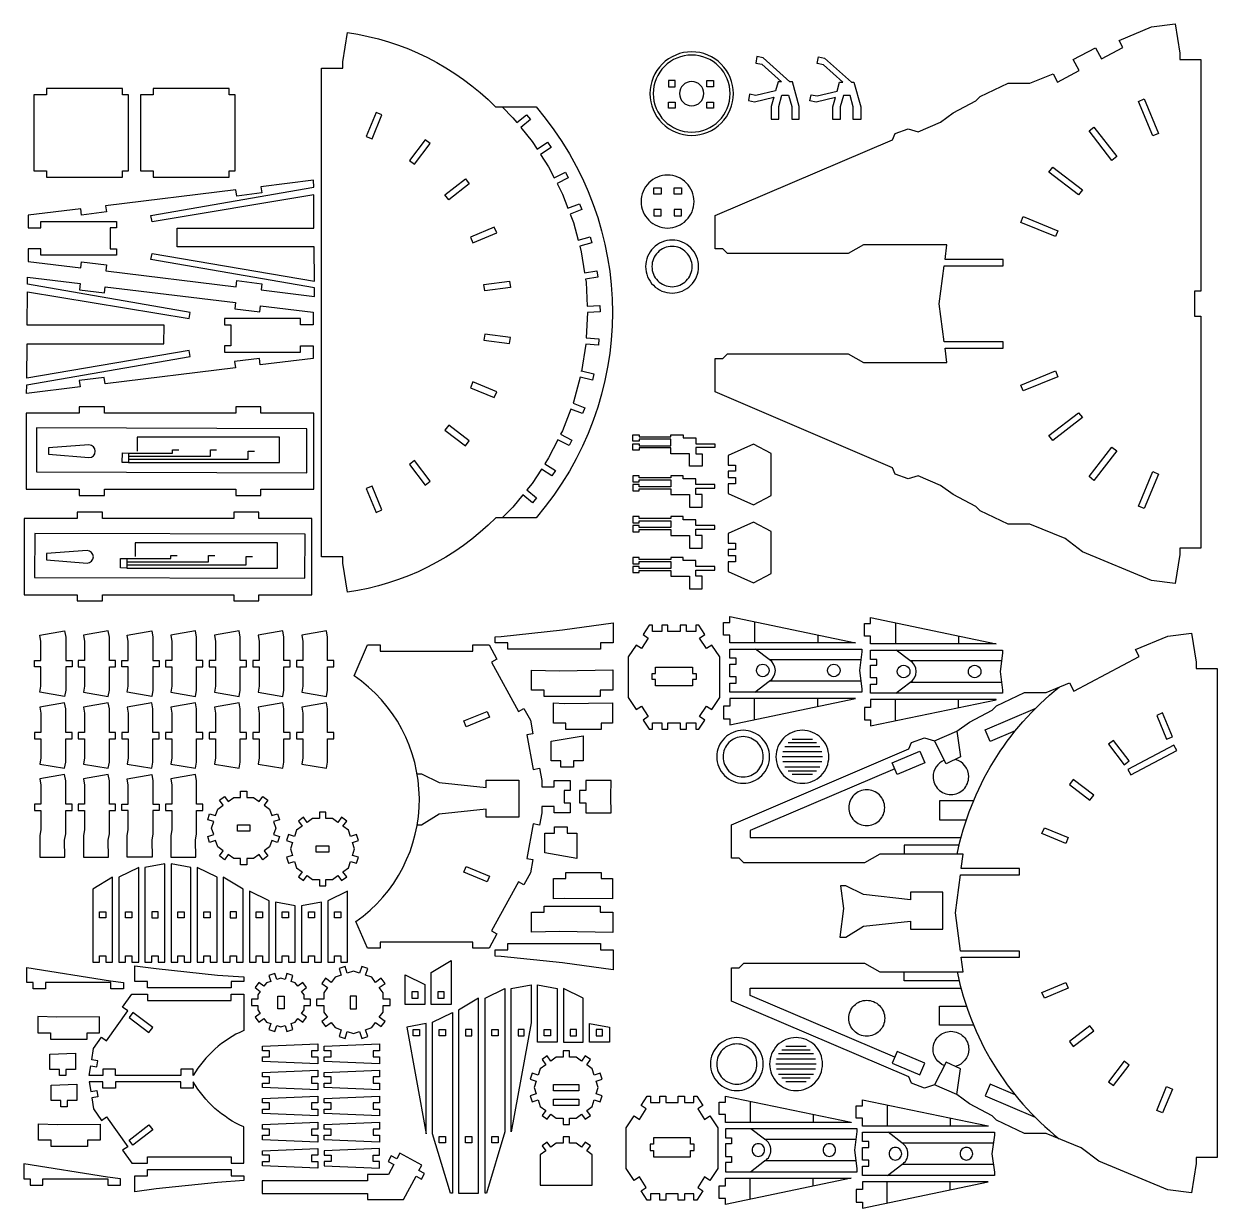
# Model space of a CAD drawing. Extents: x -120 to 0, y 0 to 48.
# Drawn here: x -71.7 to -24.25, y 0.27 to 47.34 of the extents above; entities that cross this region are included whole.
import ezdxf

# ---------------------------------------------------------------- set-up
doc = ezdxf.new("R2010")
doc.units = 0
doc.header["$MEASUREMENT"] = 0
doc.layers.add('CUT', color=18, linetype='CONTINUOUS')
doc.layers.add('ENGRAVE', color=1, linetype='CONTINUOUS')

msp = doc.modelspace()

# ---------------------------------------------------------------- linework, layer by layer
at = {"layer": 'CUT'}
for points in [[(-51.337, 27.707), (-52.941, 27.707, -0.163707), (-58.84, 24.747), (-59.022, 25.908), (-59.022, 26.158), (-59.865, 26.158), (-59.865, 45.589), (-59.024, 45.589), (-59.024, 45.839), (-58.84, 46.999, -0.163804), (-52.942, 44.04), (-51.337, 44.04, -0.371837)], [(-45.146, 46.232, 0.414214), (-46.807, 44.571, 0.414214), (-45.146, 42.911, 0.414214), (-43.485, 44.571, 0.414214)], [(-46.104, 41.334, 0.414214), (-47.157, 40.281, 0.414214), (-46.104, 39.229, 0.414214), (-45.052, 40.281, 0.414214)], [(-45.926, 38.749, 0.414214), (-46.979, 37.696, 0.414214), (-45.926, 36.644, 0.414214), (-44.874, 37.696, 0.414214)], [(-45.926, 38.496, 0.414214), (-46.727, 37.696, 0.414214), (-45.926, 36.896, 0.414214), (-45.126, 37.696, 0.414214)], [(-58.499, 11.658, 0.524056), (-58.571, 21.422), (-58.041, 22.652), (-57.541, 22.652), (-57.541, 22.402), (-53.85, 22.402), (-53.85, 22.652), (-53.201, 22.652), (-52.89, 22.084), (-53.109, 21.964), (-52.039, 20.011), (-51.82, 20.131), (-51.56, 19.658), (-51.461, 19.127), (-51.707, 19.081), (-51.45, 17.708), (-51.204, 17.754), (-51.112, 17.262), (-51.112, 17.012), (-50.612, 17.012), (-50.612, 17.262), (-49.973, 17.262), (-49.973, 16.874), (-50.223, 16.874), (-50.223, 16.374), (-49.973, 16.374), (-49.973, 15.985), (-50.612, 15.985), (-50.612, 16.235), (-51.112, 16.235), (-51.112, 15.985), (-51.204, 15.494), (-51.45, 15.54), (-51.707, 14.166), (-51.461, 14.12), (-51.56, 13.59), (-51.82, 13.116), (-52.039, 13.237), (-53.109, 11.284), (-52.89, 11.164), (-53.201, 10.595), (-53.85, 10.595), (-53.85, 10.845), (-57.541, 10.845), (-57.541, 10.595), (-58.041, 10.595)], [(-43.1, 19.26, 0.414214), (-44.152, 18.208, 0.414214), (-43.1, 17.155, 0.414214), (-42.047, 18.208, 0.414214)], [(-43.1, 19.008, 0.414214), (-43.9, 18.208, 0.414214), (-43.1, 17.408, 0.414214), (-42.299, 18.208, 0.414214)], [(-40.745, 19.26, 0.414214), (-41.797, 18.208, 0.414214), (-40.745, 17.155, 0.414214), (-39.692, 18.208, 0.414214)], [(-38.183, 16.899, 0.414214), (-38.897, 16.186, 0.414214), (-38.183, 15.472, 0.414214), (-37.47, 16.186, 0.414214)], [(-62.961, 7.327, 0.155211), (-64.968, 5.535), (-64.968, 5.785), (-65.468, 5.785), (-65.468, 5.535), (-68.061, 5.535), (-68.061, 5.785), (-68.561, 5.785), (-68.561, 5.535), (-69.103, 5.535), (-69.044, 5.918), (-68.797, 5.88), (-68.758, 6.127), (-69.006, 6.165), (-68.937, 6.607), (-68.616, 7.064), (-68.412, 6.92), (-67.575, 8.111), (-67.779, 8.255), (-67.417, 8.77), (-66.787, 8.77), (-66.787, 8.52), (-63.461, 8.52), (-63.461, 8.77), (-62.961, 8.77)], [(-38.183, 7.101, -0.414214), (-38.897, 7.814, -0.414214), (-38.183, 8.528, -0.414214), (-37.47, 7.814, -0.414214)], [(-43.351, 7.046, 0.414214), (-44.404, 5.994, 0.414214), (-43.351, 4.941, 0.414214), (-42.299, 5.994, 0.414214)], [(-43.351, 6.794, 0.414214), (-44.152, 5.994, 0.414214), (-43.351, 5.193, 0.414214), (-42.551, 5.994, 0.414214)], [(-40.997, 7.046, 0.414214), (-42.049, 5.994, 0.414214), (-40.997, 4.941, 0.414214), (-39.944, 5.994, 0.414214)], [(-62.961, 3.492, -0.155211), (-64.968, 5.285), (-64.968, 5.035), (-65.468, 5.035), (-65.468, 5.285), (-68.061, 5.285), (-68.061, 5.035), (-68.561, 5.035), (-68.561, 5.285), (-69.103, 5.285), (-69.044, 4.901), (-68.797, 4.939), (-68.758, 4.692), (-69.006, 4.654), (-68.937, 4.212), (-68.616, 3.755), (-68.412, 3.899), (-67.575, 2.708), (-67.779, 2.564), (-67.417, 2.049), (-66.787, 2.049), (-66.787, 2.299), (-63.461, 2.299), (-63.461, 2.049), (-62.961, 2.049)]]:
    msp.add_lwpolyline(points, format="xyb", close=True, dxfattribs=at)
for points in [[(-44.213, 32.711), (-44.213, 34.04), (-43.906, 34.04), (-43.721, 34.224), (-38.923, 34.224), (-38.308, 33.88), (-34.996, 33.88), (-35.071, 34.452), (-32.756, 34.452), (-32.756, 34.702), (-35.104, 34.702), (-35.304, 36.217), (-35.104, 37.731), (-32.756, 37.731), (-32.756, 37.981), (-35.071, 37.981), (-34.996, 38.555), (-38.308, 38.555), (-38.923, 38.211), (-43.721, 38.211), (-43.906, 38.395), (-44.213, 38.395), (-44.213, 39.724), (-37.165, 42.738), (-37.058, 42.987), (-36.538, 43.176), (-36.138, 43.053), (-35.246, 43.44), (-34.748, 43.801), (-33.846, 44.279), (-33.674, 44.455), (-32.562, 44.981), (-31.701, 44.981), (-30.77, 45.361), (-30.593, 45.028), (-29.736, 45.484), (-29.971, 45.925), (-29.088, 46.395), (-28.853, 45.953), (-27.997, 46.409), (-28.145, 46.688), (-26.861, 47.22), (-25.918, 47.344), (-25.734, 46.183), (-25.734, 45.933), (-24.897, 45.933), (-24.897, 36.718), (-25.147, 36.718), (-25.147, 35.718), (-24.897, 35.718), (-24.897, 26.502), (-25.734, 26.502), (-25.734, 26.252), (-25.918, 25.091), (-26.861, 25.215), (-29.608, 26.353), (-30.298, 26.882), (-31.701, 27.454), (-32.562, 27.454), (-33.674, 27.98), (-33.846, 28.156), (-34.748, 28.634), (-35.246, 28.995), (-36.138, 29.381), (-36.538, 29.259), (-37.058, 29.448), (-37.165, 29.697)], [(-42.892, 44.296), (-42.647, 44.248), (-41.877, 44.431), (-41.979, 44.058), (-41.979, 43.558), (-41.684, 43.558), (-41.684, 44.058), (-41.559, 44.514), (-41.292, 44.514), (-41.167, 44.058), (-41.167, 43.558), (-40.872, 43.558), (-40.872, 44.058), (-41.143, 45.043), (-41.241, 45.043), (-42.304, 45.997), (-42.549, 46.045), (-42.6, 45.786), (-42.355, 45.738), (-41.58, 45.043), (-41.709, 45.043), (-41.807, 44.685), (-42.598, 44.497), (-42.843, 44.545)], [(-40.446, 44.28), (-40.397, 44.529), (-40.152, 44.481), (-39.361, 44.669), (-39.263, 45.027), (-39.134, 45.027), (-39.909, 45.722), (-40.154, 45.77), (-40.103, 46.029), (-39.858, 45.981), (-38.795, 45.027), (-38.697, 45.027), (-38.426, 44.043), (-38.426, 43.543), (-38.721, 43.543), (-38.721, 44.043), (-38.846, 44.498), (-39.113, 44.498), (-39.238, 44.043), (-39.238, 43.543), (-39.533, 43.543), (-39.533, 44.043), (-39.431, 44.415), (-40.201, 44.232)], [(-46.063, 45.094), (-46.063, 44.844), (-45.809, 44.844), (-45.809, 45.094)], [(-44.544, 45.094), (-44.28, 45.094), (-44.28, 44.844), (-44.544, 44.844)], [(-71.304, 41.498), (-70.804, 41.498), (-70.804, 41.248), (-67.787, 41.248), (-67.787, 41.498), (-67.537, 41.498), (-67.537, 44.524), (-67.787, 44.524), (-67.787, 44.774), (-70.804, 44.774), (-70.804, 44.524), (-71.304, 44.524)], [(-67.063, 41.497), (-66.563, 41.497), (-66.563, 41.247), (-63.546, 41.247), (-63.546, 41.497), (-63.296, 41.497), (-63.296, 44.524), (-63.546, 44.524), (-63.546, 44.774), (-66.563, 44.774), (-66.563, 44.524), (-67.063, 44.524)], [(-46.063, 44.237), (-45.809, 44.237), (-45.809, 43.987), (-46.063, 43.987)], [(-44.544, 44.237), (-44.28, 44.237), (-44.28, 43.987), (-44.544, 43.987)], [(-26.812, 42.89), (-27.381, 44.263), (-27.15, 44.358), (-26.581, 42.986)], [(-58.086, 42.873), (-57.855, 42.777), (-57.462, 43.727), (-57.693, 43.822)], [(-29.345, 43.091), (-29.147, 43.243), (-28.242, 42.065), (-28.441, 41.913)], [(-56.369, 41.919), (-56.171, 41.767), (-55.545, 42.582), (-55.743, 42.734)], [(-30.939, 41.451), (-30.787, 41.649), (-29.608, 40.745), (-29.76, 40.547)], [(-71.534, 37.897), (-69.439, 37.642), (-69.408, 37.89), (-68.416, 37.768), (-68.446, 37.52), (-63.263, 36.889), (-63.233, 37.137), (-62.24, 37.015), (-62.271, 36.767), (-60.146, 36.508), (-60.148, 36.85), (-66.649, 37.972), (-66.607, 38.219), (-60.15, 37.113), (-60.161, 38.474), (-65.602, 38.474), (-65.608, 39.224), (-60.167, 39.224), (-60.177, 40.544), (-66.607, 39.479), (-66.649, 39.726), (-60.179, 40.852), (-60.182, 41.127), (-62.277, 40.871), (-62.246, 40.623), (-63.239, 40.5), (-63.269, 40.749), (-68.452, 40.115), (-68.422, 39.867), (-69.414, 39.745), (-69.445, 39.993), (-71.534, 39.738), (-71.534, 39.239), (-71.034, 39.239), (-71.034, 39.489), (-68.017, 39.489), (-68.017, 39.239), (-68.267, 39.239), (-68.267, 38.396), (-68.017, 38.396), (-68.017, 38.146), (-71.034, 38.146), (-71.034, 38.396), (-71.534, 38.396)], [(-54.805, 40.355), (-54.957, 40.553), (-54.141, 41.179), (-53.989, 40.98)], [(-46.658, 40.573), (-46.658, 40.823), (-46.363, 40.823), (-46.363, 40.573)], [(-45.846, 40.573), (-45.846, 40.823), (-45.551, 40.823), (-45.551, 40.573)], [(-46.658, 39.965), (-46.658, 39.715), (-46.363, 39.715), (-46.363, 39.965)], [(-45.551, 39.715), (-45.551, 39.965), (-45.846, 39.965), (-45.846, 39.715)], [(-32.054, 39.454), (-31.958, 39.685), (-30.586, 39.117), (-30.682, 38.886)], [(-53.851, 38.637), (-52.901, 39.031), (-52.997, 39.262), (-53.946, 38.868)], [(-71.594, 32.655), (-71.591, 32.998), (-65.091, 34.12), (-65.133, 34.366), (-71.589, 33.261), (-71.578, 34.622), (-66.137, 34.621), (-66.131, 35.371), (-71.572, 35.371), (-71.562, 36.691), (-65.133, 35.627), (-65.091, 35.873), (-71.56, 36.999), (-71.558, 37.274), (-69.463, 37.018), (-69.493, 36.77), (-68.501, 36.648), (-68.47, 36.896), (-63.287, 36.262), (-63.318, 36.014), (-62.325, 35.893), (-62.295, 36.141), (-60.205, 35.885), (-60.205, 35.386), (-60.705, 35.386), (-60.705, 35.636), (-63.722, 35.636), (-63.722, 35.386), (-63.472, 35.386), (-63.472, 34.543), (-63.722, 34.543), (-63.722, 34.293), (-60.705, 34.293), (-60.705, 34.543), (-60.205, 34.543), (-60.205, 34.045), (-62.301, 33.79), (-62.331, 34.038), (-63.324, 33.916), (-63.293, 33.668), (-68.476, 33.036), (-68.507, 33.284), (-69.499, 33.162), (-69.469, 32.914)], [(-53.374, 36.731), (-53.407, 36.979), (-52.387, 37.113), (-52.355, 36.866)], [(-53.407, 34.767), (-52.387, 34.633), (-52.355, 34.881), (-53.374, 35.015)], [(-31.958, 32.75), (-32.054, 32.981), (-30.682, 33.549), (-30.586, 33.318)], [(-53.946, 32.878), (-52.997, 32.485), (-52.901, 32.716), (-53.851, 33.109)], [(-71.612, 28.848), (-69.502, 28.848), (-69.502, 28.598), (-68.502, 28.598), (-68.502, 28.848), (-63.28, 28.848), (-63.28, 28.598), (-62.28, 28.598), (-62.28, 28.848), (-60.169, 28.848), (-60.169, 31.874), (-62.28, 31.874), (-62.28, 32.124), (-63.28, 32.124), (-63.28, 31.874), (-68.502, 31.874), (-68.502, 32.124), (-69.502, 32.124), (-69.502, 31.874), (-71.612, 31.874)], [(-30.939, 30.984), (-29.76, 31.888), (-29.608, 31.69), (-30.787, 30.786)], [(-54.957, 31.193), (-54.141, 30.568), (-53.989, 30.766), (-54.805, 31.392)], [(-47.481, 30.403), (-47.481, 30.653), (-47.231, 30.653), (-47.231, 30.57), (-45.981, 30.57), (-45.981, 30.841), (-47.231, 30.841), (-47.231, 30.758), (-47.481, 30.758), (-47.481, 31.008), (-47.231, 31.008), (-47.231, 30.925), (-45.981, 30.925), (-45.981, 31.008), (-45.481, 31.008), (-45.481, 30.883), (-44.981, 30.883), (-44.981, 30.653), (-44.231, 30.653), (-44.231, 30.508), (-44.981, 30.508), (-44.981, 30.258), (-44.731, 30.258), (-44.731, 29.758), (-45.231, 29.758), (-45.231, 30.258), (-45.981, 30.258), (-45.981, 30.487), (-47.231, 30.487), (-47.231, 30.403)], [(-43.699, 28.675), (-42.684, 28.227), (-41.983, 28.596), (-41.983, 30.269), (-42.684, 30.638), (-43.699, 30.189), (-43.699, 29.807), (-43.401, 29.807), (-43.401, 29.557), (-43.699, 29.557), (-43.699, 29.307), (-43.401, 29.307), (-43.401, 29.057), (-43.699, 29.057)], [(-29.345, 29.344), (-28.441, 30.522), (-28.242, 30.37), (-29.147, 29.192)], [(-56.369, 29.828), (-55.743, 29.012), (-55.545, 29.164), (-56.171, 29.98)], [(-27.381, 28.172), (-26.812, 29.545), (-26.581, 29.449), (-27.15, 28.077)], [(-57.693, 27.924), (-57.462, 28.02), (-57.855, 28.969), (-58.086, 28.874)], [(-47.481, 28.778), (-47.231, 28.778), (-47.231, 28.862), (-45.981, 28.862), (-45.981, 28.633), (-45.231, 28.633), (-45.231, 28.133), (-44.731, 28.133), (-44.731, 28.633), (-44.981, 28.633), (-44.981, 28.883), (-44.231, 28.883), (-44.231, 29.028), (-44.981, 29.028), (-44.981, 29.258), (-45.481, 29.258), (-45.481, 29.383), (-45.981, 29.383), (-45.981, 29.3), (-47.231, 29.3), (-47.231, 29.383), (-47.481, 29.383), (-47.481, 29.133), (-47.231, 29.133), (-47.231, 29.216), (-45.981, 29.216), (-45.981, 28.945), (-47.231, 28.945), (-47.231, 29.028), (-47.481, 29.028)], [(-71.688, 24.652), (-69.578, 24.652), (-69.578, 24.402), (-68.578, 24.402), (-68.578, 24.652), (-63.356, 24.652), (-63.356, 24.402), (-62.356, 24.402), (-62.356, 24.652), (-60.246, 24.652), (-60.246, 27.678), (-62.356, 27.678), (-62.356, 27.928), (-63.356, 27.928), (-63.356, 27.678), (-68.578, 27.678), (-68.578, 27.928), (-69.578, 27.928), (-69.578, 27.678), (-71.688, 27.678)], [(-47.481, 27.403), (-47.481, 27.153), (-47.231, 27.153), (-47.231, 27.237), (-45.981, 27.237), (-45.981, 27.008), (-45.231, 27.008), (-45.231, 26.508), (-44.731, 26.508), (-44.731, 27.008), (-44.981, 27.008), (-44.981, 27.258), (-44.231, 27.258), (-44.231, 27.403), (-44.981, 27.403), (-44.981, 27.633), (-45.481, 27.633), (-45.481, 27.758), (-45.981, 27.758), (-45.981, 27.675), (-47.231, 27.675), (-47.231, 27.758), (-47.481, 27.758), (-47.481, 27.508), (-47.231, 27.508), (-47.231, 27.591), (-45.981, 27.591), (-45.981, 27.32), (-47.231, 27.32), (-47.231, 27.403)], [(-43.699, 25.573), (-42.684, 25.124), (-41.983, 25.493), (-41.983, 27.166), (-42.684, 27.535), (-43.699, 27.087), (-43.699, 26.705), (-43.401, 26.705), (-43.401, 26.455), (-43.699, 26.455), (-43.699, 26.205), (-43.401, 26.205), (-43.401, 25.955), (-43.699, 25.955)], [(-47.481, 25.778), (-47.481, 25.528), (-47.231, 25.528), (-47.231, 25.612), (-45.981, 25.612), (-45.981, 25.383), (-45.231, 25.383), (-45.231, 24.883), (-44.731, 24.883), (-44.731, 25.383), (-44.981, 25.383), (-44.981, 25.633), (-44.231, 25.633), (-44.231, 25.778), (-44.981, 25.778), (-44.981, 26.008), (-45.481, 26.008), (-45.481, 26.133), (-45.981, 26.133), (-45.981, 26.05), (-47.231, 26.05), (-47.231, 26.133), (-47.481, 26.133), (-47.481, 25.883), (-47.231, 25.883), (-47.231, 25.966), (-45.981, 25.966), (-45.981, 25.695), (-47.231, 25.695), (-47.231, 25.778)], [(-43.881, 23.049), (-43.881, 23.549), (-43.631, 23.549), (-43.631, 23.788), (-38.632, 22.744), (-38.632, 22.738), (-43.631, 22.741), (-43.631, 23.049)], [(-38.28, 23.006), (-38.28, 23.506), (-38.03, 23.506), (-38.03, 23.744), (-33.031, 22.701), (-33.031, 22.695), (-38.03, 22.698), (-38.03, 23.006)], [(-52.961, 22.736), (-52.961, 22.979), (-52.725, 22.995), (-50.28, 23.252), (-48.268, 23.528), (-48.268, 22.736), (-48.77, 22.736), (-48.77, 22.486), (-52.461, 22.486), (-52.461, 22.736)], [(-47.356, 20.087), (-47.147, 20.225), (-46.871, 19.809), (-47.079, 19.67), (-46.834, 19.302), (-46.7, 19.302), (-46.7, 19.552), (-46.334, 19.552), (-46.334, 19.302), (-46.1, 19.302), (-46.1, 19.552), (-45.6, 19.552), (-45.6, 19.302), (-45.35, 19.302), (-45.35, 19.552), (-44.984, 19.552), (-44.984, 19.302), (-44.866, 19.302), (-44.621, 19.67), (-44.829, 19.809), (-44.552, 20.225), (-44.344, 20.087), (-44.029, 20.561), (-44.029, 22.176), (-44.344, 22.65), (-44.552, 22.512), (-44.829, 22.929), (-44.621, 23.067), (-44.866, 23.435), (-44.984, 23.435), (-44.984, 23.185), (-45.35, 23.185), (-45.35, 23.435), (-45.6, 23.435), (-45.6, 23.185), (-46.1, 23.185), (-46.1, 23.435), (-46.334, 23.435), (-46.334, 23.185), (-46.7, 23.185), (-46.7, 23.435), (-46.834, 23.435), (-47.079, 23.067), (-46.871, 22.929), (-47.147, 22.512), (-47.356, 22.65), (-47.671, 22.176), (-47.671, 20.561)], [(-71.067, 20.774), (-71.025, 21.021), (-71.025, 21.782), (-71.275, 21.782), (-71.275, 22.032), (-71.025, 22.032), (-71.025, 22.792), (-71.067, 23.039), (-70.082, 23.209), (-70.039, 22.963), (-70.039, 22.032), (-69.789, 22.032), (-69.789, 21.782), (-70.039, 21.782), (-70.039, 20.851), (-70.082, 20.604)], [(-69.332, 20.774), (-68.347, 20.604), (-68.304, 20.851), (-68.304, 21.782), (-68.054, 21.782), (-68.054, 22.032), (-68.304, 22.032), (-68.304, 22.963), (-68.347, 23.209), (-69.332, 23.039), (-69.289, 22.792), (-69.289, 22.032), (-69.539, 22.032), (-69.539, 21.782), (-69.289, 21.782), (-69.289, 21.021)], [(-67.597, 20.774), (-67.554, 21.021), (-67.554, 21.782), (-67.804, 21.782), (-67.804, 22.032), (-67.554, 22.032), (-67.554, 22.792), (-67.597, 23.039), (-66.611, 23.209), (-66.569, 22.963), (-66.569, 22.032), (-66.319, 22.032), (-66.319, 21.782), (-66.569, 21.782), (-66.569, 20.851), (-66.611, 20.604)], [(-65.861, 20.774), (-64.876, 20.604), (-64.833, 20.851), (-64.833, 21.782), (-64.583, 21.782), (-64.583, 22.032), (-64.833, 22.032), (-64.833, 22.963), (-64.876, 23.209), (-65.861, 23.039), (-65.819, 22.792), (-65.819, 22.032), (-66.069, 22.032), (-66.069, 21.782), (-65.819, 21.782), (-65.819, 21.021)], [(-64.126, 20.774), (-63.14, 20.604), (-63.098, 20.851), (-63.098, 21.782), (-62.848, 21.782), (-62.848, 22.032), (-63.098, 22.032), (-63.098, 22.963), (-63.14, 23.209), (-64.126, 23.039), (-64.083, 22.792), (-64.083, 22.032), (-64.333, 22.032), (-64.333, 21.782), (-64.083, 21.782), (-64.083, 21.021)], [(-62.39, 20.774), (-61.405, 20.604), (-61.362, 20.851), (-61.362, 21.782), (-61.112, 21.782), (-61.112, 22.032), (-61.362, 22.032), (-61.362, 22.963), (-61.405, 23.209), (-62.39, 23.039), (-62.348, 22.792), (-62.348, 22.032), (-62.598, 22.032), (-62.598, 21.782), (-62.348, 21.782), (-62.348, 21.021)], [(-60.655, 20.774), (-59.67, 20.604), (-59.627, 20.851), (-59.627, 21.782), (-59.377, 21.782), (-59.377, 22.032), (-59.627, 22.032), (-59.627, 22.963), (-59.67, 23.209), (-60.655, 23.039), (-60.612, 22.792), (-60.612, 22.032), (-60.862, 22.032), (-60.862, 21.782), (-60.612, 21.782), (-60.612, 21.021)], [(-43.566, 8.494), (-43.566, 9.822), (-43.258, 9.822), (-43.074, 10.007), (-38.276, 10.007), (-37.66, 9.662), (-34.348, 9.662), (-34.424, 10.237), (-32.108, 10.237), (-32.108, 10.485), (-34.457, 10.485), (-34.656, 12), (-34.457, 13.513), (-32.108, 13.513), (-32.108, 13.763), (-34.424, 13.763), (-34.348, 14.338), (-37.66, 14.338), (-38.276, 13.993), (-43.074, 13.993), (-43.258, 14.178), (-43.566, 14.178), (-43.566, 15.506), (-36.517, 18.521), (-36.411, 18.77), (-35.891, 18.959), (-35.491, 18.836), (-34.599, 19.222), (-34.101, 19.584), (-33.199, 20.062), (-33.027, 20.238), (-31.914, 20.764), (-31.053, 20.764), (-30.122, 21.143), (-29.945, 20.811), (-27.349, 22.191), (-27.498, 22.47), (-26.214, 23.002), (-25.27, 23.126), (-25.087, 21.966), (-25.087, 21.716), (-24.25, 21.716), (-24.25, 2.284), (-25.087, 2.284), (-25.087, 2.034), (-25.27, 0.874), (-26.214, 0.998), (-28.961, 2.136), (-29.651, 2.665), (-31.053, 3.236), (-31.914, 3.236), (-33.027, 3.762), (-33.199, 3.938), (-34.101, 4.416), (-34.599, 4.778), (-35.491, 5.164), (-35.891, 5.041), (-36.411, 5.23), (-36.517, 5.479)], [(-43.631, 20.775), (-43.631, 21.141), (-43.381, 21.141), (-43.381, 21.391), (-43.631, 21.391), (-43.631, 21.891), (-43.381, 21.891), (-43.381, 22.125), (-43.631, 22.125), (-43.631, 22.491), (-38.382, 22.491), (-38.382, 22.375), (-38.479, 21.641), (-38.382, 20.906), (-38.382, 20.775)], [(-38.03, 20.731), (-38.03, 21.097), (-37.78, 21.097), (-37.78, 21.347), (-38.03, 21.347), (-38.03, 21.847), (-37.78, 21.847), (-37.78, 22.082), (-38.03, 22.082), (-38.03, 22.448), (-32.781, 22.448), (-32.781, 22.332), (-32.878, 21.597), (-32.781, 20.863), (-32.781, 20.731)], [(-51.511, 20.859), (-51.511, 21.65), (-50.405, 21.621), (-48.285, 21.661), (-48.285, 20.859), (-48.785, 20.859), (-48.785, 20.609), (-51.012, 20.609), (-51.012, 20.859)], [(-46.584, 21.025), (-46.584, 21.275), (-46.721, 21.275), (-46.721, 21.525), (-46.584, 21.525), (-46.584, 21.775), (-45.116, 21.775), (-45.115, 21.525), (-44.971, 21.525), (-44.971, 21.275), (-45.115, 21.275), (-45.116, 21.025)], [(-43.881, 19.716), (-43.631, 19.716), (-43.631, 19.478), (-38.632, 20.522), (-38.632, 20.528), (-43.631, 20.525), (-43.631, 20.216), (-43.881, 20.216)], [(-38.28, 19.673), (-38.03, 19.673), (-38.03, 19.435), (-33.031, 20.478), (-33.031, 20.484), (-38.03, 20.481), (-38.03, 20.173), (-38.28, 20.173)], [(-71.067, 17.92), (-70.082, 17.75), (-70.039, 17.996), (-70.039, 18.927), (-69.789, 18.927), (-69.789, 19.177), (-70.039, 19.177), (-70.039, 20.108), (-70.082, 20.354), (-71.067, 20.184), (-71.025, 19.938), (-71.025, 19.177), (-71.275, 19.177), (-71.275, 18.927), (-71.025, 18.927), (-71.025, 18.166)], [(-69.332, 17.92), (-68.347, 17.75), (-68.304, 17.996), (-68.304, 18.927), (-68.054, 18.927), (-68.054, 19.177), (-68.304, 19.177), (-68.304, 20.108), (-68.347, 20.354), (-69.332, 20.184), (-69.289, 19.938), (-69.289, 19.177), (-69.539, 19.177), (-69.539, 18.927), (-69.289, 18.927), (-69.289, 18.166)], [(-67.597, 17.92), (-66.611, 17.75), (-66.569, 17.996), (-66.569, 18.927), (-66.319, 18.927), (-66.319, 19.177), (-66.569, 19.177), (-66.569, 20.108), (-66.611, 20.354), (-67.597, 20.184), (-67.554, 19.938), (-67.554, 19.177), (-67.804, 19.177), (-67.804, 18.927), (-67.554, 18.927), (-67.554, 18.166)], [(-65.861, 17.92), (-64.876, 17.75), (-64.833, 17.996), (-64.833, 18.927), (-64.583, 18.927), (-64.583, 19.177), (-64.833, 19.177), (-64.833, 20.108), (-64.876, 20.354), (-65.861, 20.184), (-65.819, 19.938), (-65.819, 19.177), (-66.069, 19.177), (-66.069, 18.927), (-65.819, 18.927), (-65.819, 18.166)], [(-64.126, 17.92), (-63.14, 17.75), (-63.098, 17.996), (-63.098, 18.927), (-62.848, 18.927), (-62.848, 19.177), (-63.098, 19.177), (-63.098, 20.108), (-63.14, 20.354), (-64.126, 20.184), (-64.083, 19.938), (-64.083, 19.177), (-64.333, 19.177), (-64.333, 18.927), (-64.083, 18.927), (-64.083, 18.166)], [(-62.39, 17.92), (-61.405, 17.75), (-61.362, 17.996), (-61.362, 18.927), (-61.112, 18.927), (-61.112, 19.177), (-61.362, 19.177), (-61.362, 20.108), (-61.405, 20.354), (-62.39, 20.184), (-62.348, 19.938), (-62.348, 19.177), (-62.598, 19.177), (-62.598, 18.927), (-62.348, 18.927), (-62.348, 18.166)], [(-60.655, 17.92), (-59.67, 17.75), (-59.627, 17.996), (-59.627, 18.927), (-59.377, 18.927), (-59.377, 19.177), (-59.627, 19.177), (-59.627, 20.108), (-59.67, 20.354), (-60.655, 20.184), (-60.612, 19.938), (-60.612, 19.177), (-60.862, 19.177), (-60.862, 18.927), (-60.612, 18.927), (-60.612, 18.166)], [(-54.108, 19.4), (-54.203, 19.631), (-53.284, 20.012), (-53.189, 19.781)], [(-50.647, 20.348), (-50.209, 20.333), (-48.297, 20.351), (-48.297, 19.547), (-48.75, 19.547), (-48.75, 19.297), (-50.147, 19.297), (-50.147, 19.547), (-50.647, 19.547)], [(-26.261, 18.904), (-26.03, 18.999), (-26.423, 19.949), (-26.654, 19.854)], [(-50.74, 18.047), (-50.74, 18.828), (-49.463, 19.047), (-49.463, 18.047), (-49.851, 18.047), (-49.851, 17.797), (-50.351, 17.797), (-50.351, 18.047)], [(-28.571, 18.709), (-27.945, 17.893), (-27.747, 18.046), (-28.373, 18.861)], [(-27.68, 17.485), (-25.859, 18.453), (-25.976, 18.674), (-27.798, 17.705)], [(-71.067, 14.222), (-70.073, 14.222), (-70.082, 14.895), (-70.039, 15.141), (-70.039, 16.072), (-69.789, 16.072), (-69.789, 16.322), (-70.039, 16.322), (-70.039, 17.253), (-70.082, 17.5), (-71.067, 17.329), (-71.025, 17.083), (-71.025, 16.322), (-71.275, 16.322), (-71.275, 16.072), (-71.025, 16.072), (-71.025, 15.311), (-71.067, 15.065)], [(-69.332, 14.222), (-68.338, 14.222), (-68.347, 14.895), (-68.304, 15.141), (-68.304, 16.072), (-68.054, 16.072), (-68.054, 16.322), (-68.304, 16.322), (-68.304, 17.253), (-68.347, 17.5), (-69.332, 17.329), (-69.289, 17.083), (-69.289, 16.322), (-69.539, 16.322), (-69.539, 16.072), (-69.289, 16.072), (-69.289, 15.311), (-69.332, 15.065)], [(-67.597, 14.222), (-67.597, 15.065), (-67.554, 15.311), (-67.554, 16.072), (-67.804, 16.072), (-67.804, 16.322), (-67.554, 16.322), (-67.554, 17.083), (-67.597, 17.329), (-66.611, 17.5), (-66.569, 17.253), (-66.569, 16.322), (-66.319, 16.322), (-66.319, 16.072), (-66.569, 16.072), (-66.569, 15.141), (-66.611, 14.895), (-66.602, 14.222)], [(-65.861, 14.222), (-64.867, 14.222), (-64.876, 14.895), (-64.833, 15.141), (-64.833, 16.072), (-64.583, 16.072), (-64.583, 16.322), (-64.833, 16.322), (-64.833, 17.253), (-64.876, 17.5), (-65.861, 17.329), (-65.819, 17.083), (-65.819, 16.322), (-66.069, 16.322), (-66.069, 16.072), (-65.819, 16.072), (-65.819, 15.311), (-65.861, 15.065)], [(-49.601, 16.373), (-49.351, 16.373), (-49.351, 15.984), (-48.351, 15.984), (-48.366, 16.623), (-48.351, 17.261), (-49.351, 17.261), (-49.351, 16.873), (-49.601, 16.873)], [(-30.127, 17.107), (-29.311, 16.481), (-29.159, 16.68), (-29.975, 17.306)], [(-64.394, 15.041), (-64.156, 15.119), (-64.239, 15.374), (-64.156, 15.63), (-64.394, 15.707), (-64.316, 15.945), (-64.079, 15.868), (-63.996, 16.124), (-63.778, 16.282), (-63.925, 16.484), (-63.723, 16.631), (-63.576, 16.429), (-63.358, 16.587), (-63.089, 16.587), (-63.089, 16.837), (-62.839, 16.837), (-62.839, 16.587), (-62.57, 16.587), (-62.352, 16.429), (-62.205, 16.631), (-62.003, 16.484), (-62.15, 16.282), (-61.933, 16.124), (-61.849, 15.868), (-61.612, 15.945), (-61.534, 15.707), (-61.772, 15.63), (-61.689, 15.374), (-61.772, 15.119), (-61.534, 15.041), (-61.612, 14.804), (-61.849, 14.881), (-61.933, 14.625), (-62.15, 14.467), (-62.003, 14.265), (-62.205, 14.118), (-62.352, 14.32), (-62.57, 14.162), (-62.839, 14.162), (-62.839, 13.912), (-63.089, 13.912), (-63.089, 14.162), (-63.358, 14.162), (-63.576, 14.32), (-63.723, 14.118), (-63.925, 14.265), (-63.778, 14.467), (-63.996, 14.625), (-64.079, 14.881), (-64.316, 14.804)], [(-61.257, 14.212), (-61.18, 13.974), (-60.942, 14.051), (-60.859, 13.796), (-60.641, 13.637), (-60.788, 13.435), (-60.586, 13.288), (-60.439, 13.49), (-60.221, 13.332), (-59.952, 13.332), (-59.952, 13.082), (-59.702, 13.082), (-59.702, 13.332), (-59.433, 13.332), (-59.216, 13.49), (-59.069, 13.288), (-58.866, 13.435), (-59.013, 13.637), (-58.796, 13.796), (-58.713, 14.051), (-58.475, 13.974), (-58.398, 14.212), (-58.635, 14.289), (-58.552, 14.545), (-58.635, 14.801), (-58.398, 14.878), (-58.475, 15.116), (-58.713, 15.039), (-58.796, 15.294), (-59.013, 15.453), (-58.866, 15.655), (-59.069, 15.802), (-59.216, 15.599), (-59.433, 15.758), (-59.702, 15.758), (-59.702, 16.008), (-59.952, 16.008), (-59.952, 15.758), (-60.221, 15.758), (-60.439, 15.599), (-60.586, 15.802), (-60.788, 15.655), (-60.641, 15.453), (-60.859, 15.294), (-60.942, 15.039), (-61.18, 15.116), (-61.257, 14.878), (-61.019, 14.801), (-61.102, 14.545), (-61.019, 14.289)], [(-63.214, 15.249), (-63.214, 15.499), (-62.714, 15.499), (-62.714, 15.249)], [(-50.984, 14.39), (-50.984, 15.171), (-50.596, 15.171), (-50.596, 15.421), (-50.096, 15.421), (-50.096, 15.171), (-49.707, 15.171), (-49.707, 14.171)], [(-30.265, 14.764), (-31.215, 15.157), (-31.119, 15.388), (-30.17, 14.995)], [(-60.077, 14.42), (-60.077, 14.67), (-59.577, 14.67), (-59.577, 14.42)], [(-67.925, 10.05), (-67.656, 10.05), (-67.656, 10.3), (-67.406, 10.3), (-67.406, 10.05), (-67.137, 10.05), (-67.137, 13.809), (-67.925, 13.426)], [(-66.887, 10.05), (-66.618, 10.05), (-66.618, 10.3), (-66.368, 10.3), (-66.368, 10.05), (-66.099, 10.05), (-66.099, 13.955), (-66.887, 13.809)], [(-65.849, 10.05), (-65.58, 10.05), (-65.58, 10.3), (-65.33, 10.3), (-65.33, 10.05), (-65.061, 10.05), (-65.061, 13.809), (-65.849, 13.955)], [(-64.811, 10.05), (-64.542, 10.05), (-64.542, 10.3), (-64.292, 10.3), (-64.292, 10.05), (-64.023, 10.05), (-64.023, 13.426), (-64.811, 13.809)], [(-54.203, 13.616), (-54.108, 13.847), (-53.189, 13.466), (-53.284, 13.235)], [(-68.694, 10.05), (-68.694, 10.3), (-68.444, 10.3), (-68.444, 10.05), (-68.175, 10.05), (-68.175, 13.426), (-68.963, 12.952), (-68.963, 10.05)], [(-63.773, 10.05), (-63.504, 10.05), (-63.504, 10.3), (-63.254, 10.3), (-63.254, 10.05), (-62.985, 10.05), (-62.985, 12.952), (-63.773, 13.426)], [(-50.647, 12.561), (-50.647, 13.363), (-50.147, 13.363), (-50.147, 13.613), (-48.75, 13.613), (-48.75, 13.363), (-48.297, 13.363), (-48.297, 12.559), (-50.209, 12.577)], [(-62.735, 10.05), (-62.466, 10.05), (-62.466, 10.3), (-62.216, 10.3), (-62.216, 10.05), (-61.947, 10.05), (-61.947, 12.481), (-62.735, 12.864)], [(-59.621, 10.05), (-59.352, 10.05), (-59.352, 10.3), (-59.102, 10.3), (-59.102, 10.05), (-58.833, 10.05), (-58.833, 12.864), (-59.621, 12.481)], [(-39.252, 11.042), (-39.02, 11.042), (-38.315, 11.469), (-36.443, 11.667), (-36.443, 11.359), (-35.152, 11.359), (-35.152, 12.823), (-36.443, 12.823), (-36.443, 12.528), (-38.315, 12.728), (-39.02, 13.079), (-39.223, 13.079), (-39.103, 12.171)], [(-61.697, 10.05), (-61.428, 10.05), (-61.428, 10.3), (-61.178, 10.3), (-61.178, 10.05), (-60.909, 10.05), (-60.909, 12.28), (-61.697, 12.426)], [(-60.659, 10.05), (-60.39, 10.05), (-60.39, 10.3), (-60.14, 10.3), (-60.14, 10.05), (-59.871, 10.05), (-59.871, 12.426), (-60.659, 12.28)], [(-68.694, 11.8), (-68.694, 12.05), (-68.444, 12.05), (-68.444, 11.8)], [(-67.656, 11.8), (-67.656, 12.05), (-67.406, 12.05), (-67.406, 11.8)], [(-66.368, 12.05), (-66.618, 12.05), (-66.618, 11.8), (-66.368, 11.8)], [(-65.58, 11.8), (-65.58, 12.05), (-65.33, 12.05), (-65.33, 11.8)], [(-64.542, 11.8), (-64.542, 12.05), (-64.292, 12.05), (-64.292, 11.8)], [(-63.504, 11.8), (-63.254, 11.8), (-63.254, 12.05), (-63.504, 12.05)], [(-62.466, 11.8), (-62.466, 12.05), (-62.216, 12.05), (-62.216, 11.8)], [(-61.428, 11.8), (-61.428, 12.05), (-61.178, 12.05), (-61.178, 11.8)], [(-60.39, 11.8), (-60.39, 12.05), (-60.14, 12.05), (-60.14, 11.8)], [(-59.352, 11.8), (-59.352, 12.05), (-59.102, 12.05), (-59.102, 11.8)], [(-51.511, 11.234), (-51.511, 12.025), (-51.012, 12.025), (-51.012, 12.275), (-48.785, 12.275), (-48.785, 12.025), (-48.285, 12.025), (-48.285, 11.224), (-50.404, 11.263)], [(-52.961, 10.287), (-52.961, 10.53), (-52.461, 10.53), (-52.461, 10.78), (-48.769, 10.78), (-48.769, 10.53), (-48.267, 10.53), (-48.267, 9.739), (-50.279, 10.014), (-52.724, 10.271)], [(-55.504, 8.364), (-55.504, 9.633), (-54.716, 10.107), (-54.716, 8.364)], [(-71.589, 9.236), (-71.589, 9.838), (-68.264, 9.307), (-67.746, 9.236), (-67.746, 8.986), (-68.246, 8.986), (-68.246, 9.236), (-70.839, 9.236), (-70.839, 8.986), (-71.339, 8.986), (-71.339, 9.236)], [(-67.287, 9.27), (-67.287, 9.902), (-66.446, 9.787), (-64.003, 9.53), (-62.961, 9.461), (-62.961, 9.27), (-63.461, 9.27), (-63.461, 9.02), (-66.787, 9.02), (-66.787, 9.27)], [(-62.357, 7.653), (-62.155, 7.8), (-62.052, 7.659), (-61.886, 7.605), (-61.964, 7.367), (-61.726, 7.29), (-61.649, 7.528), (-61.483, 7.474), (-61.317, 7.528), (-61.24, 7.29), (-61.002, 7.367), (-61.079, 7.605), (-60.913, 7.659), (-60.811, 7.8), (-60.608, 7.653), (-60.461, 7.855), (-60.664, 8.002), (-60.561, 8.143), (-60.561, 8.318), (-60.311, 8.318), (-60.311, 8.568), (-60.561, 8.568), (-60.561, 8.742), (-60.664, 8.883), (-60.461, 9.03), (-60.608, 9.233), (-60.811, 9.086), (-60.913, 9.227), (-61.079, 9.281), (-61.002, 9.519), (-61.24, 9.596), (-61.317, 9.358), (-61.483, 9.412), (-61.649, 9.358), (-61.726, 9.596), (-61.964, 9.519), (-61.886, 9.281), (-62.052, 9.227), (-62.155, 9.086), (-62.357, 9.233), (-62.504, 9.03), (-62.302, 8.883), (-62.404, 8.742), (-62.404, 8.568), (-62.654, 8.568), (-62.654, 8.318), (-62.404, 8.318), (-62.404, 8.143), (-62.302, 8.002), (-62.504, 7.855)], [(-59.708, 7.482), (-59.479, 7.649), (-59.327, 7.44), (-59.082, 7.36), (-59.169, 7.09), (-58.932, 7.013), (-58.844, 7.283), (-58.599, 7.203), (-58.353, 7.283), (-58.265, 7.013), (-58.028, 7.09), (-58.115, 7.36), (-57.87, 7.44), (-57.718, 7.649), (-57.489, 7.482), (-57.342, 7.684), (-57.571, 7.851), (-57.419, 8.06), (-57.419, 8.318), (-57.136, 8.318), (-57.136, 8.568), (-57.419, 8.568), (-57.419, 8.826), (-57.571, 9.035), (-57.342, 9.201), (-57.489, 9.404), (-57.718, 9.237), (-57.87, 9.446), (-58.115, 9.526), (-58.028, 9.795), (-58.265, 9.873), (-58.353, 9.603), (-58.599, 9.683), (-58.844, 9.603), (-58.932, 9.873), (-59.169, 9.795), (-59.082, 9.526), (-59.327, 9.446), (-59.479, 9.237), (-59.708, 9.404), (-59.855, 9.201), (-59.626, 9.035), (-59.778, 8.826), (-59.778, 8.568), (-60.061, 8.568), (-60.061, 8.318), (-59.778, 8.318), (-59.778, 8.06), (-59.626, 7.851), (-59.855, 7.684)], [(-56.542, 8.364), (-56.542, 9.545), (-55.754, 9.162), (-55.754, 8.364)], [(-52.322, 3.301), (-52.322, 8.99), (-51.534, 9.136), (-51.534, 7.636)], [(-51.284, 6.864), (-51.284, 9.136), (-50.496, 8.99), (-50.496, 6.864)], [(-30.265, 9.236), (-30.17, 9.005), (-31.119, 8.612), (-31.215, 8.843)], [(-61.358, 8.693), (-61.358, 8.193), (-61.608, 8.193), (-61.608, 8.693)], [(-58.724, 8.193), (-58.474, 8.193), (-58.474, 8.693), (-58.724, 8.693)], [(-56.023, 8.614), (-56.023, 8.864), (-56.273, 8.864), (-56.273, 8.614)], [(-54.985, 8.614), (-54.985, 8.864), (-55.235, 8.864), (-55.235, 8.614)], [(-53.625, 0.864), (-53.625, 8.607), (-54.413, 8.133), (-54.413, 0.864)], [(-53.36, 0.864), (-53.36, 8.607), (-52.572, 8.99), (-52.572, 3.301), (-53.302, 0.864)], [(-50.246, 6.864), (-49.458, 6.864), (-49.458, 8.607), (-50.246, 8.99)], [(-71.148, 7.235), (-70.648, 7.235), (-70.648, 6.985), (-69.192, 6.985), (-69.192, 7.235), (-68.692, 7.235), (-68.692, 7.867), (-70.395, 7.855), (-71.148, 7.884)], [(-66.58, 7.442), (-67.369, 8.047), (-67.521, 7.849), (-66.732, 7.243)], [(-55.701, 3.22), (-55.701, 7.607), (-56.469, 7.465)], [(-54.663, 0.864), (-54.74, 0.864), (-55.451, 3.22), (-55.451, 7.662), (-54.663, 8.045)], [(-49.208, 6.864), (-49.208, 7.607), (-48.42, 7.461), (-48.42, 6.864)], [(-56.22, 7.114), (-56.22, 7.364), (-55.97, 7.364), (-55.97, 7.114)], [(-55.182, 7.114), (-55.182, 7.364), (-54.932, 7.364), (-54.932, 7.114)], [(-53.894, 7.364), (-54.144, 7.364), (-54.144, 7.114), (-53.894, 7.114)], [(-53.091, 7.114), (-53.091, 7.364), (-52.841, 7.364), (-52.841, 7.114)], [(-52.053, 7.114), (-51.803, 7.114), (-51.803, 7.364), (-52.053, 7.364)], [(-51.015, 7.114), (-51.015, 7.364), (-50.765, 7.364), (-50.765, 7.114)], [(-49.977, 7.114), (-49.727, 7.114), (-49.727, 7.364), (-49.977, 7.364)], [(-48.689, 7.114), (-48.689, 7.364), (-48.939, 7.364), (-48.939, 7.114)], [(-30.127, 6.893), (-29.975, 6.694), (-29.159, 7.32), (-29.311, 7.519)], [(-62.217, 6.1), (-62.217, 6.274), (-61.937, 6.274), (-61.937, 6.524), (-62.217, 6.524), (-62.217, 6.699), (-60.014, 6.793), (-60.014, 6.524), (-60.267, 6.524), (-60.267, 6.274), (-60.014, 6.274), (-60.014, 6.005)], [(-59.764, 6.1), (-59.764, 6.274), (-59.483, 6.274), (-59.483, 6.524), (-59.764, 6.524), (-59.764, 6.699), (-57.561, 6.793), (-57.561, 6.524), (-57.813, 6.524), (-57.813, 6.274), (-57.561, 6.274), (-57.561, 6.005)], [(-70.672, 5.782), (-70.672, 6.388), (-69.646, 6.43), (-69.646, 5.782), (-70.034, 5.782), (-70.034, 5.532), (-70.284, 5.532), (-70.284, 5.782)], [(-51.488, 4.488), (-51.25, 4.565), (-51.167, 4.309), (-50.949, 4.151), (-51.096, 3.949), (-50.894, 3.802), (-50.747, 4.004), (-50.53, 3.846), (-50.261, 3.846), (-50.261, 3.596), (-50.011, 3.596), (-50.011, 3.846), (-49.742, 3.846), (-49.524, 4.004), (-49.377, 3.802), (-49.175, 3.949), (-49.322, 4.151), (-49.104, 4.309), (-49.021, 4.565), (-48.783, 4.488), (-48.706, 4.725), (-48.944, 4.803), (-48.861, 5.058), (-48.944, 5.314), (-48.706, 5.392), (-48.783, 5.629), (-49.021, 5.552), (-49.104, 5.808), (-49.322, 5.966), (-49.175, 6.168), (-49.377, 6.315), (-49.524, 6.113), (-49.742, 6.271), (-50.011, 6.271), (-50.011, 6.521), (-50.261, 6.521), (-50.261, 6.271), (-50.53, 6.271), (-50.747, 6.113), (-50.894, 6.315), (-51.096, 6.168), (-50.949, 5.966), (-51.167, 5.808), (-51.25, 5.552), (-51.488, 5.629), (-51.565, 5.392), (-51.327, 5.314), (-51.411, 5.058), (-51.327, 4.803), (-51.565, 4.725)], [(-62.217, 5.062), (-62.217, 5.236), (-61.937, 5.236), (-61.937, 5.486), (-62.217, 5.486), (-62.217, 5.661), (-60.014, 5.755), (-60.014, 5.486), (-60.267, 5.486), (-60.267, 5.236), (-60.014, 5.236), (-60.014, 4.967)], [(-59.764, 5.062), (-59.764, 5.236), (-59.483, 5.236), (-59.483, 5.486), (-59.764, 5.486), (-59.764, 5.661), (-57.561, 5.755), (-57.561, 5.486), (-57.813, 5.486), (-57.813, 5.236), (-57.561, 5.236), (-57.561, 4.967)], [(-28.571, 5.291), (-28.373, 5.139), (-27.747, 5.954), (-27.945, 6.107)], [(-70.624, 4.545), (-70.624, 5.152), (-69.597, 5.194), (-69.597, 4.545), (-69.986, 4.545), (-69.986, 4.295), (-70.236, 4.295), (-70.236, 4.545)], [(-50.636, 4.933), (-50.636, 5.183), (-49.636, 5.183), (-49.636, 4.933)], [(-26.654, 4.146), (-26.261, 5.096), (-26.03, 5.001), (-26.423, 4.051)], [(-62.217, 4.024), (-62.217, 4.198), (-61.937, 4.198), (-61.937, 4.448), (-62.217, 4.448), (-62.217, 4.623), (-60.014, 4.717), (-60.014, 4.448), (-60.267, 4.448), (-60.267, 4.198), (-60.014, 4.198), (-60.014, 3.929)], [(-59.764, 4.024), (-59.764, 4.198), (-59.483, 4.198), (-59.483, 4.448), (-59.764, 4.448), (-59.764, 4.623), (-57.561, 4.717), (-57.561, 4.448), (-57.813, 4.448), (-57.813, 4.198), (-57.561, 4.198), (-57.561, 3.929)], [(-50.636, 4.35), (-50.636, 4.6), (-49.636, 4.6), (-49.636, 4.35)], [(-46.913, 0.585), (-47.158, 0.953), (-46.95, 1.092), (-47.227, 1.508), (-47.435, 1.37), (-47.75, 1.844), (-47.75, 3.459), (-47.435, 3.934), (-47.227, 3.795), (-46.95, 4.212), (-47.158, 4.35), (-46.913, 4.719), (-46.779, 4.719), (-46.779, 4.469), (-46.413, 4.469), (-46.413, 4.719), (-46.179, 4.719), (-46.179, 4.469), (-45.679, 4.469), (-45.679, 4.719), (-45.429, 4.719), (-45.429, 4.469), (-45.063, 4.469), (-45.063, 4.719), (-44.945, 4.719), (-44.7, 4.35), (-44.908, 4.212), (-44.632, 3.795), (-44.423, 3.934), (-44.108, 3.459), (-44.108, 1.844), (-44.423, 1.37), (-44.632, 1.508), (-44.908, 1.092), (-44.7, 0.953), (-44.945, 0.585), (-45.063, 0.585), (-45.063, 0.835), (-45.429, 0.835), (-45.429, 0.585), (-45.679, 0.585), (-45.679, 0.835), (-46.179, 0.835), (-46.179, 0.585), (-46.413, 0.585), (-46.413, 0.835), (-46.779, 0.835), (-46.779, 0.585)], [(-44.058, 3.983), (-44.058, 4.483), (-43.808, 4.483), (-43.808, 4.721), (-38.808, 3.677), (-38.808, 3.671), (-43.808, 3.674), (-43.808, 3.983)], [(-38.607, 3.837), (-38.607, 4.337), (-38.357, 4.337), (-38.357, 4.575), (-33.357, 3.532), (-33.357, 3.526), (-38.357, 3.529), (-38.357, 3.837)], [(-71.124, 2.965), (-71.124, 3.614), (-70.371, 3.585), (-68.668, 3.597), (-68.668, 2.965), (-69.168, 2.965), (-69.168, 2.715), (-70.624, 2.715), (-70.624, 2.965)], [(-67.521, 2.97), (-66.732, 3.576), (-66.58, 3.377), (-67.369, 2.772)], [(-62.217, 2.986), (-62.217, 3.16), (-61.937, 3.16), (-61.937, 3.41), (-62.217, 3.41), (-62.217, 3.585), (-60.014, 3.679), (-60.014, 3.41), (-60.267, 3.41), (-60.267, 3.16), (-60.014, 3.16), (-60.014, 2.891)], [(-59.764, 2.986), (-59.764, 3.16), (-59.483, 3.16), (-59.483, 3.41), (-59.764, 3.41), (-59.764, 3.585), (-57.561, 3.679), (-57.561, 3.41), (-57.813, 3.41), (-57.813, 3.16), (-57.561, 3.16), (-57.561, 2.891)], [(-43.808, 1.708), (-38.559, 1.708), (-38.559, 1.84), (-38.655, 2.574), (-38.559, 3.308), (-38.559, 3.424), (-43.808, 3.424), (-43.808, 3.058), (-43.558, 3.058), (-43.558, 2.824), (-43.808, 2.824), (-43.808, 2.324), (-43.558, 2.324), (-43.558, 2.074), (-43.808, 2.074)], [(-55.182, 2.864), (-55.182, 3.114), (-54.932, 3.114), (-54.932, 2.864)], [(-54.144, 2.864), (-54.144, 3.114), (-53.894, 3.114), (-53.894, 2.864)], [(-53.091, 2.864), (-53.091, 3.114), (-52.841, 3.114), (-52.841, 2.864)], [(-51.167, 1.175), (-49.104, 1.175), (-49.104, 2.383), (-49.322, 2.541), (-49.175, 2.743), (-49.377, 2.89), (-49.524, 2.688), (-49.742, 2.846), (-50.011, 2.846), (-50.011, 3.096), (-50.261, 3.096), (-50.261, 2.846), (-50.53, 2.846), (-50.747, 2.688), (-50.894, 2.89), (-51.096, 2.743), (-50.949, 2.541), (-51.167, 2.383)], [(-46.663, 2.309), (-45.195, 2.309), (-45.195, 2.559), (-45.051, 2.559), (-45.051, 2.809), (-45.195, 2.809), (-45.195, 3.059), (-46.663, 3.059), (-46.663, 2.809), (-46.801, 2.809), (-46.801, 2.559), (-46.663, 2.559)], [(-38.357, 1.563), (-38.357, 1.928), (-38.107, 1.928), (-38.107, 2.178), (-38.357, 2.178), (-38.357, 2.678), (-38.107, 2.678), (-38.107, 2.913), (-38.357, 2.913), (-38.357, 3.279), (-33.108, 3.279), (-33.108, 3.163), (-33.204, 2.428), (-33.108, 1.694), (-33.108, 1.563)], [(-62.228, 0.853), (-58.044, 0.853), (-58.044, 0.603), (-56.605, 0.603), (-56.109, 1.536), (-55.888, 1.419), (-55.771, 1.64), (-55.991, 1.757), (-55.874, 1.978), (-56.757, 2.447), (-56.874, 2.227), (-57.095, 2.344), (-57.212, 2.123), (-56.992, 2.006), (-57.206, 1.603), (-58.044, 1.603), (-58.044, 1.353), (-62.228, 1.353)], [(-62.217, 1.948), (-62.217, 2.122), (-61.937, 2.122), (-61.937, 2.372), (-62.217, 2.372), (-62.217, 2.547), (-60.014, 2.641), (-60.014, 2.372), (-60.267, 2.372), (-60.267, 2.122), (-60.014, 2.122), (-60.014, 1.853)], [(-59.764, 1.948), (-57.561, 1.853), (-57.561, 2.122), (-57.813, 2.122), (-57.813, 2.372), (-57.561, 2.372), (-57.561, 2.641), (-59.764, 2.547), (-59.764, 2.372), (-59.483, 2.372), (-59.483, 2.122), (-59.764, 2.122)], [(-71.704, 1.431), (-71.454, 1.431), (-71.454, 1.181), (-70.954, 1.181), (-70.954, 1.431), (-68.36, 1.431), (-68.36, 1.181), (-67.86, 1.181), (-67.86, 1.431), (-68.379, 1.503), (-71.704, 2.033)], [(-67.287, 0.917), (-67.287, 1.549), (-66.787, 1.549), (-66.787, 1.799), (-63.461, 1.799), (-63.461, 1.549), (-62.961, 1.549), (-62.961, 1.358), (-64.003, 1.289), (-66.446, 1.032)], [(-44.058, 0.65), (-44.058, 1.15), (-43.808, 1.15), (-43.808, 1.458), (-38.808, 1.461), (-38.808, 1.455), (-43.808, 0.411), (-43.808, 0.65)], [(-38.607, 0.504), (-38.357, 0.504), (-38.357, 0.266), (-33.357, 1.309), (-33.357, 1.315), (-38.357, 1.313), (-38.357, 1.004), (-38.607, 1.004)]]:
    msp.add_lwpolyline(points, close=True, dxfattribs=at)
at = {"layer": 'ENGRAVE'}
for points in [[(-45.146, 46.102, 0.414214), (-46.676, 44.571, 0.414214), (-45.146, 43.041, 0.414214), (-43.615, 44.571, 0.414214)], [(-45.146, 45.053, 0.414214), (-45.627, 44.571, 0.414214), (-45.146, 44.09, 0.414214), (-44.665, 44.571, 0.414214)], [(-69.115, 30.104, 1), (-69.115, 30.604), (-70.725, 30.484), (-70.727, 30.234)], [(-69.191, 25.908, 1), (-69.191, 26.408), (-70.801, 26.288), (-70.803, 26.038)], [(-42.495, 2.824, 0.414214), (-42.745, 2.574, 0.414214), (-42.495, 2.324, 0.414214), (-42.245, 2.574, 0.414214)], [(-39.671, 2.824, 0.414214), (-39.921, 2.574, 0.414214), (-39.671, 2.324, 0.414214), (-39.421, 2.574, 0.414214)], [(-37.045, 2.678, 0.414214), (-37.295, 2.428, 0.414214), (-37.045, 2.178, 0.414214), (-36.795, 2.428, 0.414214)], [(-34.22, 2.678, 0.414214), (-34.47, 2.428, 0.414214), (-34.22, 2.178, 0.414214), (-33.97, 2.428, 0.414214)]]:
    msp.add_lwpolyline(points, format="xyb", close=True, dxfattribs=at)
for points in [[(-52.684, 44.04), (-52.256, 43.612), (-52.1, 43.419), (-51.711, 43.734), (-51.554, 43.539), (-51.942, 43.225), (-51.494, 42.671), (-51.294, 42.363), (-50.875, 42.636), (-50.739, 42.426), (-51.158, 42.154), (-50.835, 41.656), (-50.614, 41.223), (-50.169, 41.45), (-50.055, 41.227), (-50.501, 41), (-50.285, 40.577), (-50.069, 40.013), (-49.602, 40.192), (-49.512, 39.959), (-49.979, 39.78), (-49.851, 39.447), (-49.664, 38.749), (-49.181, 38.878), (-49.117, 38.637), (-49.6, 38.507), (-49.538, 38.278), (-49.406, 37.447), (-48.913, 37.525), (-48.873, 37.278), (-49.367, 37.2), (-49.349, 37.082), (-49.298, 36.123), (-48.799, 36.149), (-48.786, 35.899), (-49.285, 35.873), (-49.338, 34.863), (-48.839, 34.825), (-48.858, 34.575), (-49.357, 34.613), (-49.529, 33.525), (-49.524, 33.547), (-49.038, 33.429), (-49.097, 33.186), (-49.583, 33.304), (-49.851, 32.299), (-49.866, 32.262), (-49.399, 32.083), (-49.488, 31.85), (-49.955, 32.029), (-50.285, 31.169), (-50.357, 31.028), (-49.912, 30.801), (-50.025, 30.578), (-50.471, 30.805), (-50.835, 30.091), (-50.986, 29.857), (-50.567, 29.585), (-50.703, 29.375), (-51.122, 29.648), (-51.494, 29.075), (-51.705, 28.815), (-51.317, 28.5), (-51.474, 28.306), (-51.862, 28.621), (-52.256, 28.135), (-52.684, 27.707)], [(-67.539, 29.909), (-61.539, 29.909), (-61.539, 30.909), (-67.198, 30.909), (-67.198, 30.36)], [(-67.538, 30.159), (-64.288, 30.159), (-64.288, 30.409), (-64.038, 30.409)], [(-67.537, 30.284), (-65.787, 30.284), (-65.787, 30.409), (-65.537, 30.409)], [(-67.538, 30.034), (-62.788, 30.034), (-62.788, 30.36), (-62.538, 30.36)], [(-67.615, 25.713), (-61.615, 25.713), (-61.615, 26.713), (-67.274, 26.713), (-67.274, 26.165)], [(-67.614, 25.963), (-64.364, 25.963), (-64.364, 26.213), (-64.114, 26.213)], [(-67.614, 25.838), (-62.864, 25.838), (-62.864, 26.165), (-62.614, 26.165)], [(-67.613, 26.088), (-65.863, 26.088), (-65.863, 26.213), (-65.613, 26.213)], [(-42.644, 23.582), (-42.644, 22.74)], [(-37.043, 23.538), (-37.043, 22.697)], [(-40.136, 23.058), (-40.136, 22.739)], [(-34.535, 23.015), (-34.535, 22.696)], [(-42.633, 20.775), (-42.069, 21.208), (-41.965, 21.287), (-41.886, 21.391), (-41.836, 21.511), (-41.819, 21.641), (-41.836, 21.77), (-41.886, 21.891), (-41.965, 21.994), (-42.069, 22.074), (-42.613, 22.491)], [(-37.032, 20.731), (-36.468, 21.164), (-36.364, 21.244), (-36.285, 21.347), (-36.235, 21.468), (-36.218, 21.597), (-36.235, 21.727), (-36.285, 21.847), (-36.364, 21.951), (-36.468, 22.03), (-37.012, 22.448)], [(-42.069, 22.074), (-38.422, 22.074)], [(-36.468, 22.03), (-32.821, 22.03)], [(-38.422, 21.208), (-42.069, 21.208)], [(-32.821, 21.164), (-36.468, 21.164)], [(-42.644, 19.684), (-42.644, 20.525)], [(-40.136, 20.208), (-40.136, 20.527)], [(-37.043, 19.641), (-37.043, 20.482)], [(-34.535, 20.164), (-34.535, 20.483)], [(-32.283, 19.235), (-33.275, 18.811), (-33.471, 19.274), (-31.485, 20.123)], [(-34.599, 19.222), (-34.451, 18.201), (-35.032, 17.934), (-35.491, 18.836)], [(-40.052, 18.608), (-41.438, 18.608)], [(-41.311, 18.774), (-40.179, 18.774)], [(-40.345, 18.901), (-41.145, 18.901)], [(-39.945, 18.208), (-41.545, 18.208)], [(-41.518, 18.415), (-39.972, 18.415)], [(-37.069, 17.733), (-42.816, 15.276), (-42.816, 14.993), (-34.435, 14.993)], [(-39.972, 18.001), (-41.518, 18.001)], [(-41.438, 17.808), (-40.052, 17.808)], [(-40.179, 17.642), (-41.311, 17.642)], [(-56.064, 17.532), (-55.894, 17.532), (-55.189, 17.181), (-53.317, 16.981), (-53.317, 17.276), (-52.025, 17.276), (-52.025, 15.812), (-53.317, 15.812), (-53.317, 16.12), (-55.189, 15.921), (-55.894, 15.495), (-56.064, 15.495)], [(-41.145, 17.515), (-40.345, 17.515)], [(-35.285, 16.457), (-35.285, 15.707), (-34.22, 15.707)], [(-33.938, 16.457), (-35.285, 16.457)], [(-34.509, 14.699), (-36.7, 14.699), (-36.7, 14.338)], [(-34.509, 9.301), (-36.7, 9.301), (-36.7, 9.662)], [(-37.069, 6.267), (-42.816, 8.724), (-42.816, 9.007), (-34.435, 9.007)], [(-35.285, 7.543), (-35.285, 8.293), (-34.22, 8.293)], [(-33.938, 7.543), (-35.285, 7.543)], [(-40.596, 6.687), (-41.397, 6.687)], [(-41.77, 6.201), (-40.224, 6.201)], [(-40.304, 6.394), (-41.69, 6.394)], [(-41.562, 6.559), (-40.431, 6.559)], [(-40.196, 5.994), (-41.797, 5.994)], [(-40.224, 5.786), (-41.77, 5.786)], [(-34.599, 4.778), (-34.451, 5.799), (-35.032, 6.066), (-35.491, 5.164)], [(-41.69, 5.593), (-40.304, 5.593)], [(-40.431, 5.428), (-41.562, 5.428)], [(-41.397, 5.301), (-40.596, 5.301)], [(-32.283, 4.765), (-33.275, 5.189), (-33.471, 4.726), (-31.485, 3.877)], [(-42.821, 4.515), (-42.821, 3.674)], [(-37.37, 4.369), (-37.37, 3.528)], [(-40.312, 3.991), (-40.312, 3.672)], [(-34.861, 3.846), (-34.861, 3.527)], [(-42.245, 3.007), (-38.598, 3.007)], [(-36.795, 2.861), (-33.147, 2.861)], [(-38.598, 2.141), (-42.245, 2.141)], [(-33.147, 1.995), (-36.795, 1.995)], [(-42.821, 0.617), (-42.821, 1.459)], [(-40.312, 1.141), (-40.312, 1.46)], [(-37.37, 0.472), (-37.37, 1.313)], [(-34.861, 0.995), (-34.861, 1.315)]]:
    msp.add_lwpolyline(points, dxfattribs=at)
for points in [[(-60.453, 29.499), (-60.447, 31.249), (-71.197, 31.285), (-71.203, 29.535)], [(-67.787, 30.285), (-67.537, 30.284), (-67.539, 29.909), (-67.789, 29.91)], [(-60.529, 25.303), (-60.523, 27.053), (-71.273, 27.089), (-71.279, 25.339)], [(-67.863, 26.089), (-67.613, 26.088), (-67.615, 25.713), (-67.865, 25.714)], [(-42.319, 21.891), (-42.254, 21.882), (-42.194, 21.857), (-42.142, 21.817), (-42.102, 21.766), (-42.077, 21.705), (-42.069, 21.641), (-42.077, 21.576), (-42.102, 21.516), (-42.142, 21.464), (-42.194, 21.424), (-42.254, 21.399), (-42.319, 21.391), (-42.384, 21.399), (-42.444, 21.424), (-42.496, 21.464), (-42.535, 21.516), (-42.56, 21.576), (-42.569, 21.641), (-42.56, 21.705), (-42.535, 21.766), (-42.496, 21.817), (-42.444, 21.857), (-42.384, 21.882)], [(-39.278, 21.766), (-39.253, 21.705), (-39.244, 21.641), (-39.253, 21.576), (-39.278, 21.516), (-39.317, 21.464), (-39.369, 21.424), (-39.43, 21.399), (-39.494, 21.391), (-39.559, 21.399), (-39.619, 21.424), (-39.671, 21.464), (-39.711, 21.516), (-39.736, 21.576), (-39.744, 21.641), (-39.736, 21.705), (-39.711, 21.766), (-39.671, 21.817), (-39.619, 21.857), (-39.559, 21.882), (-39.494, 21.891), (-39.43, 21.882), (-39.369, 21.857), (-39.317, 21.817)], [(-36.718, 21.847), (-36.653, 21.839), (-36.593, 21.814), (-36.541, 21.774), (-36.501, 21.722), (-36.476, 21.662), (-36.468, 21.597), (-36.476, 21.533), (-36.501, 21.472), (-36.541, 21.421), (-36.593, 21.381), (-36.653, 21.356), (-36.718, 21.347), (-36.783, 21.356), (-36.843, 21.381), (-36.895, 21.421), (-36.934, 21.472), (-36.959, 21.533), (-36.968, 21.597), (-36.959, 21.662), (-36.934, 21.722), (-36.895, 21.774), (-36.843, 21.814), (-36.783, 21.839)], [(-33.652, 21.533), (-33.677, 21.472), (-33.716, 21.421), (-33.768, 21.381), (-33.829, 21.356), (-33.893, 21.347), (-33.958, 21.356), (-34.018, 21.381), (-34.07, 21.421), (-34.11, 21.472), (-34.135, 21.533), (-34.143, 21.597), (-34.135, 21.662), (-34.11, 21.722), (-34.07, 21.774), (-34.018, 21.814), (-33.958, 21.839), (-33.893, 21.847), (-33.829, 21.839), (-33.768, 21.814), (-33.716, 21.774), (-33.677, 21.722), (-33.652, 21.662), (-33.643, 21.597)], [(-37.169, 17.966), (-36.071, 18.436), (-35.875, 17.972), (-36.971, 17.503)], [(-37.169, 6.034), (-36.071, 5.564), (-35.875, 6.028), (-36.971, 6.497)]]:
    msp.add_lwpolyline(points, close=True, dxfattribs=at)
for points in [[(-34.589, 14.338, -0.175706), (-30.534, 20.975)], [(-35.102, 18.071, 0.305654), (-35.545, 17.414, 0.414214), (-34.836, 16.706, 0.414214), (-34.128, 17.414, 0.344622), (-34.666, 18.102)], [(-34.589, 9.662, 0.175706), (-30.534, 3.025)], [(-35.102, 5.929, -0.305654), (-35.545, 6.586, -0.414214), (-34.836, 7.294, -0.414214), (-34.128, 6.586, -0.344622), (-34.666, 5.898)], [(-42.81, 1.708), (-42.245, 2.141, 0.57735), (-42.245, 3.007), (-42.789, 3.424)], [(-37.359, 1.563), (-36.795, 1.995, 0.57735), (-36.795, 2.861), (-37.338, 3.279)]]:
    msp.add_lwpolyline(points, format="xyb", dxfattribs=at)

doc.saveas('drawing.dxf')
